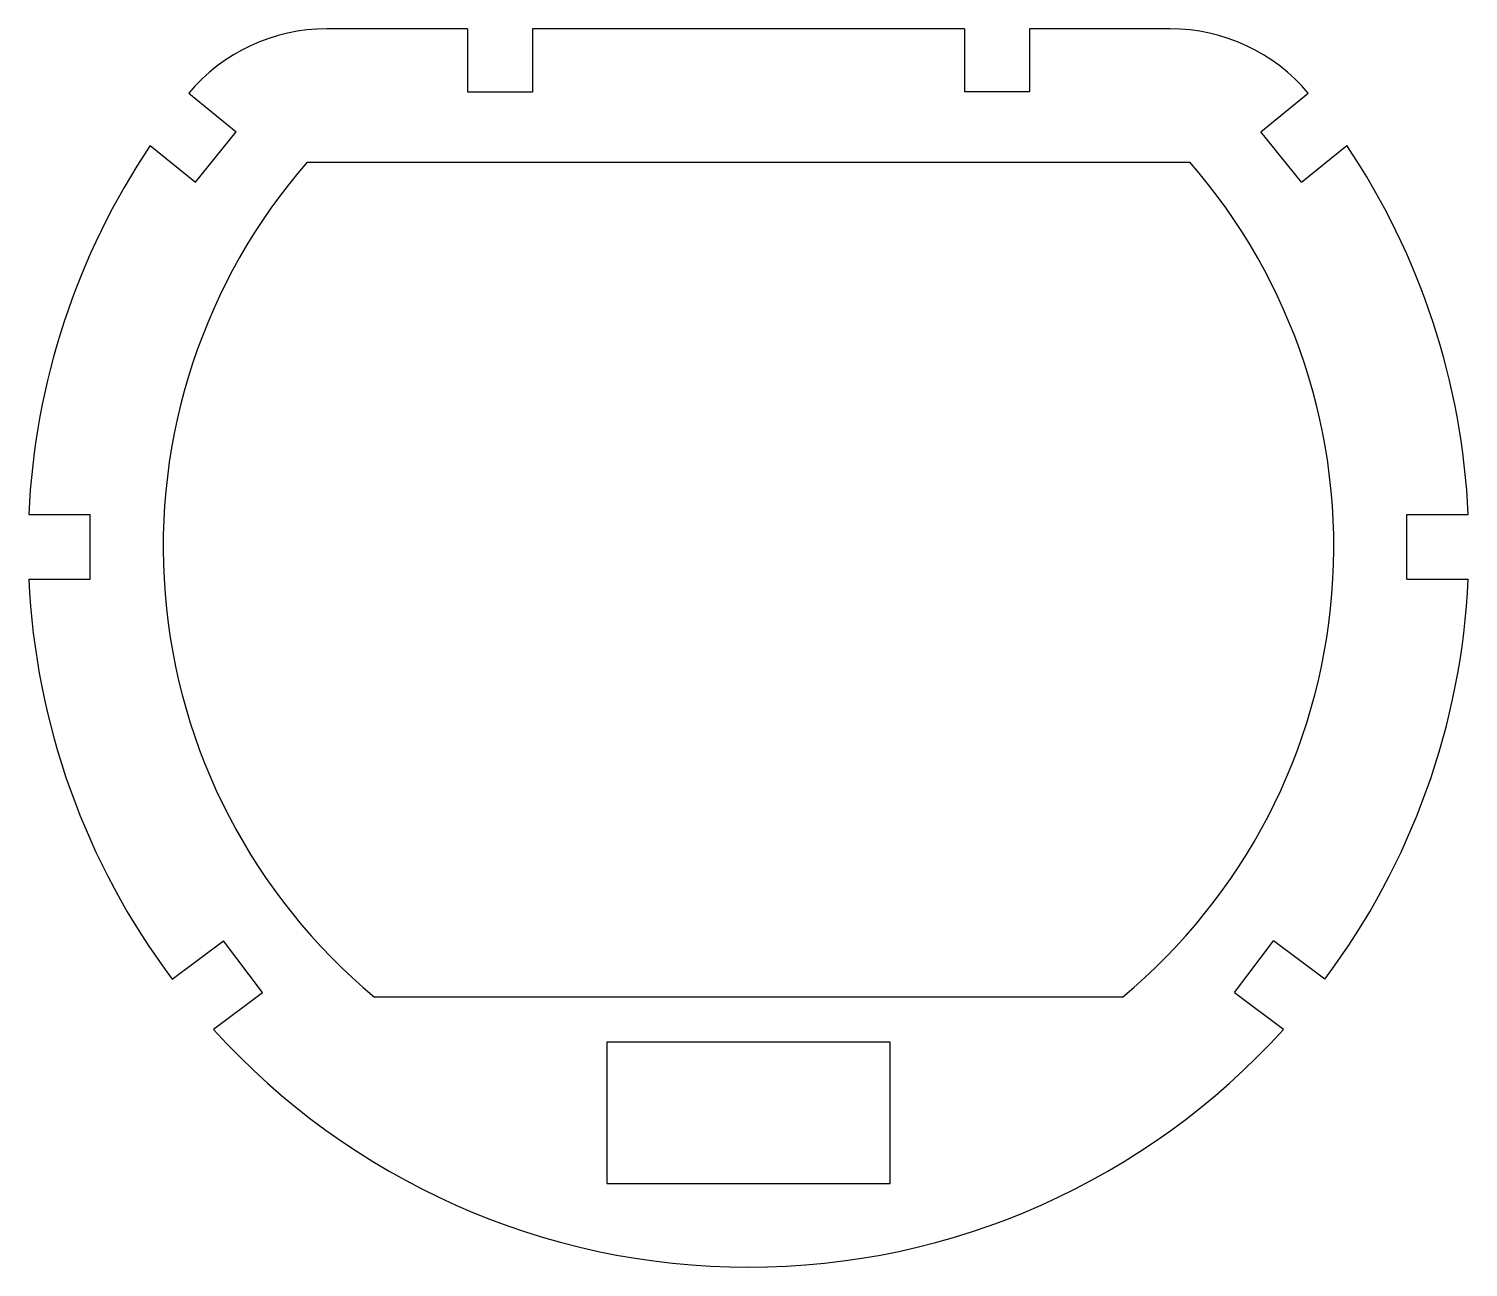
# Model space of a CAD drawing. Header units: inches. Extents: x 8.13 to 12.12, y 11.05 to 14.48.
import ezdxf

# ---------------------------------------------------------------- set-up
doc = ezdxf.new("R2010")
doc.units = ezdxf.units.IN
doc.header["$LTSCALE"] = 1.7325
doc.header["$MEASUREMENT"] = 0
doc.layers.get('0').update_dxf_attribs({"linetype": 'CONTINUOUS'})

msp = doc.modelspace()

# ---------------------------------------------------------------- linework, layer by layer
at = {"color": 1, "linetype": 'CONTINUOUS'}
for p, q in [((9.3435, 14.4839), (8.9528, 14.4839)), ((9.3435, 14.4839), (9.3435, 14.3089)), ((9.5235, 14.4839), (9.5235, 14.3089)), ((10.7235, 14.4839), (9.5235, 14.4839)), ((10.7235, 14.4839), (10.7235, 14.3089)), ((10.9035, 14.4839), (10.9035, 14.3089)), ((11.2941, 14.4839), (10.9035, 14.4839)), ((9.3435, 14.3089), (9.5235, 14.3089)), ((10.9035, 14.3089), (10.7235, 14.3089)), ((8.5694, 14.3048), (8.7015, 14.1978)), ((11.5454, 14.1978), (11.6775, 14.3048)), ((8.5882, 14.058), (8.7015, 14.1978)), ((11.6587, 14.058), (11.5454, 14.1978)), ((8.4624, 14.1599), (8.5882, 14.058)), ((11.6587, 14.058), (11.7845, 14.1599)), ((8.8987, 14.1139), (11.3482, 14.1139)), ((8.1255, 13.1359), (8.2955, 13.1359)), ((8.2955, 12.9559), (8.2955, 13.1359)), ((11.9514, 13.1359), (12.1214, 13.1359)), ((11.9514, 12.9559), (11.9514, 13.1359)), ((8.1255, 12.9559), (8.2955, 12.9559)), ((11.9514, 12.9559), (12.1214, 12.9559)), ((8.5239, 11.8454), (8.6663, 11.9523)), ((8.7744, 11.8084), (8.6663, 11.9523)), ((11.4726, 11.8084), (11.5806, 11.9523)), ((11.7231, 11.8454), (11.5806, 11.9523)), ((8.6384, 11.7063), (8.7744, 11.8084)), ((11.1618, 11.7959), (9.0851, 11.7959)), ((11.4726, 11.8084), (11.6085, 11.7063)), ((10.5165, 11.6709), (9.7305, 11.6709)), ((9.7305, 11.6709), (9.7305, 11.2779)), ((10.5165, 11.2779), (10.5165, 11.6709)), ((9.7305, 11.2779), (10.5165, 11.2779))]:
    msp.add_line(p, q, dxfattribs=at)
for centre, radius, start, end in [((8.9528, 13.9839), 0.5, 90, 140.0721), ((11.2941, 13.9839), 0.5, 39.9279, 90), ((10.1235, 13.0459), 2, 146.1536, 177.4208), ((10.1235, 13.0459), 2, 2.5792, 33.8464), ((10.1235, 13.0459), 1.625, 138.911, 230.2849), ((10.1235, 13.0459), 1.625, 309.7151, 41.089), ((10.1235, 13.0459), 2, 182.5792, 216.8883), ((10.1235, 13.0459), 2, 323.1117, 357.4208), ((10.1235, 13.0459), 2, 222.0519, 317.9481)]:
    msp.add_arc(centre, radius, start, end, dxfattribs=at)

doc.saveas('drawing.dxf')
